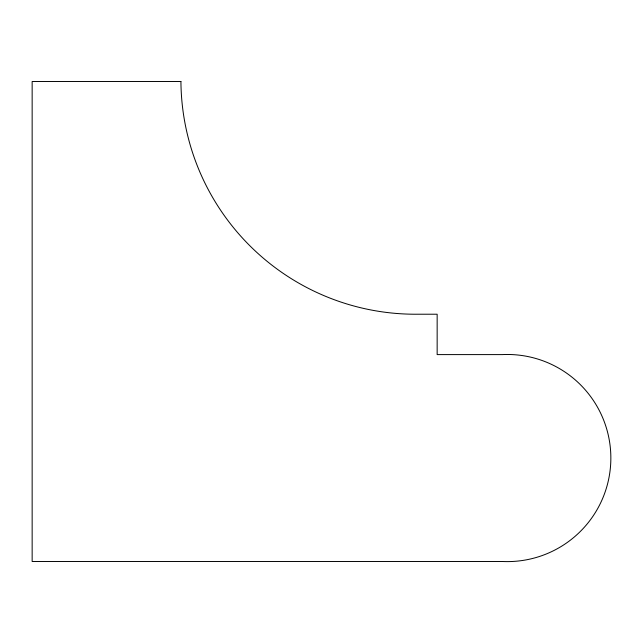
<?xml version="1.0" encoding="UTF-8"?>
<svg xmlns="http://www.w3.org/2000/svg" width="643" height="643" viewBox="0 0 643 643"><rect width="100%" height="100%" fill="white"/><g stroke="black" fill="none" stroke-linecap="round" stroke-linejoin="round"><path stroke-width="0.96" d="M180.924 81.516L32.15 81.516L32.15 561.484L502.247 561.484A103.563 103.563 0 0 0 610.85 458.041A103.563 103.563 0 0 0 502.247 354.598L437.152 354.598L437.152 314.218L417.677 314.218A234.566 234.566 0 0 1 180.924 81.516"/></g></svg>
